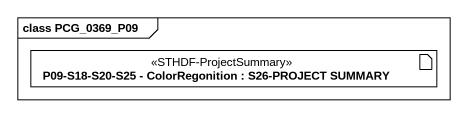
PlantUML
@startuml
mainframe class PCG_0369_P09
artifact "P09-S18-S20-S25 - ColorRegonition : S26-PROJECT SUMMARY" as P09_S18_S20_S25 <<STHDF-ProjectSummary>>
@enduml
